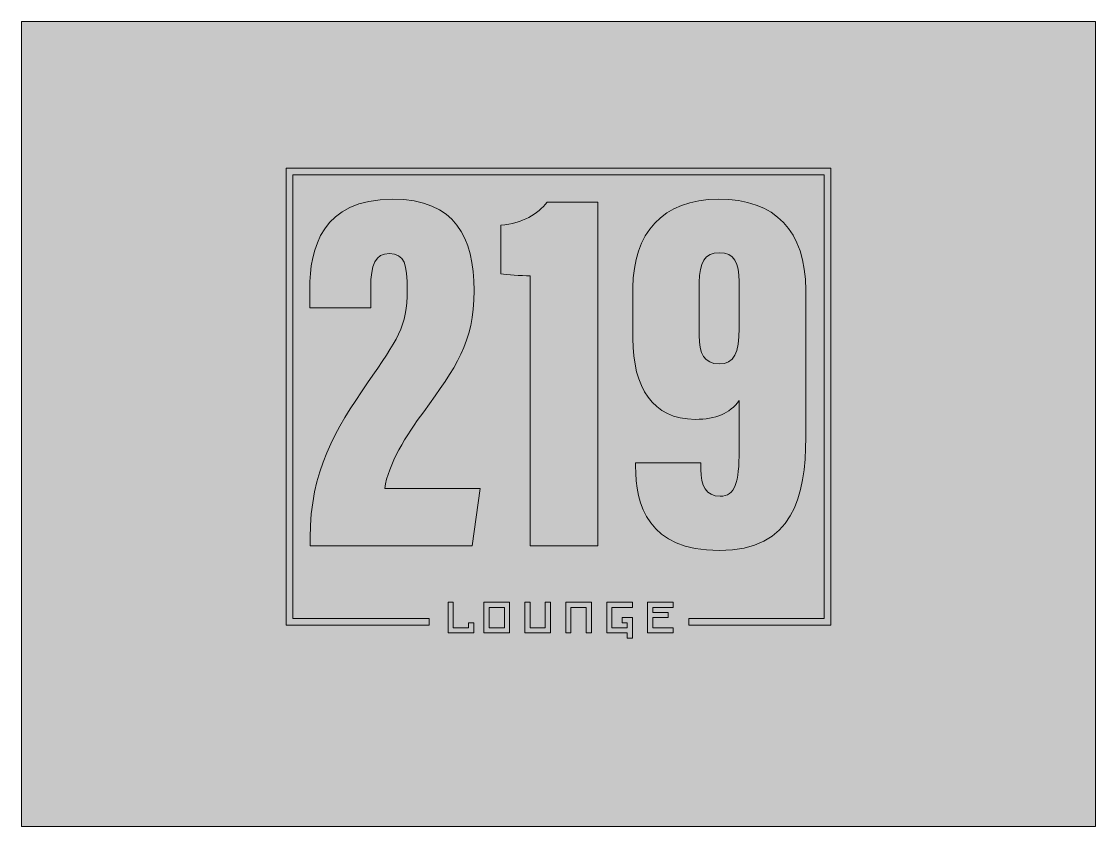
# Model space of a CAD drawing. Extents: x 0 to 800, y -600 to 0.
import ezdxf

# ---------------------------------------------------------------- set-up
doc = ezdxf.new("R2010")
doc.units = 0
doc.header["$MEASUREMENT"] = 0
doc.layers.add('Layer 1', color=7, linetype='Continuous')

# ---------------------------------------------------------------- blocks, each defined once
blk = doc.blocks.new('block 4')
at = {"layer": 'Layer 1', "true_color": 0xb08e36}
h = blk.add_hatch(color=45, dxfattribs=at)
h.dxf.hatch_style = 2
edge = h.paths.add_edge_path()
edge.add_spline(control_points=[(214.98, -390.83), (214.98, -390.83), (214.98, -384.75), (214.98, -384.75), (215.1, -335.03), (233.66, -304.43), (257.72, -269.44), (280.05, -236.93), (287.35, -227.87), (287.35, -200), (287.35, -181.16), (285.41, -172.97), (274, -172.97), (263.73, -172.97), (260.12, -181.2), (260.12, -198.22), (260.12, -198.22), (260.12, -213.36), (260.12, -213.36), (260.12, -213.36), (214.68, -213.36), (214.68, -213.36), (214.68, -213.36), (214.68, -199.53), (214.68, -199.53), (214.68, -169.12), (223.96, -132.43), (276.38, -132.43), (323.38, -132.43), (337.15, -161.22), (337.15, -200.42), (337.15, -240.04), (323.54, -257.45), (299.58, -290.96), (286.95, -307.74), (272.68, -330.58), (270.72, -348), (270.72, -348), (341.73, -348), (341.73, -348), (341.73, -348), (335.7, -390.83), (335.7, -390.83), (335.7, -390.83), (214.98, -390.83), (214.98, -390.83)], knot_values=[0, 0, 0, 0, 1, 1, 1, 2, 2, 2, 3, 3, 3, 4, 4, 4, 5, 5, 5, 6, 6, 6, 7, 7, 7, 8, 8, 8, 9, 9, 9, 10, 10, 10, 11, 11, 11, 12, 12, 12, 13, 13, 13, 14, 14, 14, 15, 15, 15, 15], degree=3, periodic=1)
at = {"layer": 'Layer 1', "lineweight": 0}
blk.add_open_spline([(214.98, -390.83), (214.98, -390.83), (214.98, -384.75), (214.98, -384.75), (215.1, -335.03), (233.66, -304.43), (257.72, -269.44), (280.05, -236.93), (287.35, -227.87), (287.35, -200), (287.35, -181.16), (285.41, -172.97), (274, -172.97), (263.73, -172.97), (260.12, -181.2), (260.12, -198.22), (260.12, -198.22), (260.12, -213.36), (260.12, -213.36), (260.12, -213.36), (214.68, -213.36), (214.68, -213.36), (214.68, -213.36), (214.68, -199.53), (214.68, -199.53), (214.68, -169.12), (223.96, -132.43), (276.38, -132.43), (323.38, -132.43), (337.15, -161.22), (337.15, -200.42), (337.15, -240.04), (323.54, -257.45), (299.58, -290.96), (286.95, -307.74), (272.68, -330.58), (270.72, -348), (270.72, -348), (341.73, -348), (341.73, -348), (341.73, -348), (335.7, -390.83), (335.7, -390.83), (335.7, -390.83), (214.98, -390.83), (214.98, -390.83)], degree=3, knots=[0, 0, 0, 0, 1, 1, 1, 2, 2, 2, 3, 3, 3, 4, 4, 4, 5, 5, 5, 6, 6, 6, 7, 7, 7, 8, 8, 8, 9, 9, 9, 10, 10, 10, 11, 11, 11, 12, 12, 12, 13, 13, 13, 14, 14, 14, 15, 15, 15, 15], dxfattribs=at)
blk = doc.blocks.new('block 5')
at = {"layer": 'Layer 1', "true_color": 0xb08e36}
h = blk.add_hatch(color=45, dxfattribs=at)
h.dxf.hatch_style = 2
edge = h.paths.add_edge_path()
edge.add_spline(control_points=[(378.91, -390.83), (378.91, -390.83), (378.91, -189.59), (378.91, -189.59), (371.57, -189.57), (361.87, -188.64), (357.06, -187.98), (357.06, -187.98), (357.06, -151.8), (357.06, -151.8), (373.26, -150.48), (384.62, -143.57), (391.53, -134.67), (391.53, -134.67), (429.41, -134.67), (429.41, -134.67), (429.41, -134.67), (429.41, -390.83), (429.41, -390.83), (429.41, -390.83), (378.91, -390.83), (378.91, -390.83)], knot_values=[0, 0, 0, 0, 1, 1, 1, 2, 2, 2, 3, 3, 3, 4, 4, 4, 5, 5, 5, 6, 6, 6, 7, 7, 7, 7], degree=3, periodic=1)
at = {"layer": 'Layer 1', "lineweight": 0}
blk.add_open_spline([(378.91, -390.83), (378.91, -390.83), (378.91, -189.59), (378.91, -189.59), (371.57, -189.57), (361.87, -188.64), (357.06, -187.98), (357.06, -187.98), (357.06, -151.8), (357.06, -151.8), (373.26, -150.48), (384.62, -143.57), (391.53, -134.67), (391.53, -134.67), (429.41, -134.67), (429.41, -134.67), (429.41, -134.67), (429.41, -390.83), (429.41, -390.83), (429.41, -390.83), (378.91, -390.83), (378.91, -390.83)], degree=3, knots=[0, 0, 0, 0, 1, 1, 1, 2, 2, 2, 3, 3, 3, 4, 4, 4, 5, 5, 5, 6, 6, 6, 7, 7, 7, 7], dxfattribs=at)
blk = doc.blocks.new('block 6')
at = {"layer": 'Layer 1', "true_color": 0xb08e36}
h = blk.add_hatch(color=45, dxfattribs=at)
h.dxf.hatch_style = 2
edge = h.paths.add_edge_path()
edge.add_spline(control_points=[(506.14, -328.9), (506.14, -328.9), (506.14, -333.87), (506.14, -333.87), (506.14, -345.91), (509.66, -353.82), (520.3, -353.82), (531.59, -353.82), (534.57, -343.69), (534.57, -319.59), (534.57, -319.59), (534.57, -282.52), (534.57, -282.52), (527.48, -292.23), (517.45, -296.53), (501.92, -296.53), (469.88, -296.53), (455.46, -272.74), (455.46, -236.17), (455.46, -236.17), (455.46, -198.39), (455.46, -198.39), (455.46, -158.26), (477.66, -132.43), (519.1, -132.43), (561.55, -132.43), (584.14, -156.03), (584.14, -200.2), (584.14, -200.2), (584.14, -310.04), (584.14, -310.04), (584.14, -353.74), (574.67, -394.25), (519.77, -394.25), (466.81, -394.25), (457.4, -360.51), (457.4, -331.14), (457.4, -331.14), (457.4, -328.9), (457.4, -328.9), (457.4, -328.9), (506.14, -328.9), (506.14, -328.9)], knot_values=[0, 0, 0, 0, 1, 1, 1, 2, 2, 2, 3, 3, 3, 4, 4, 4, 5, 5, 5, 6, 6, 6, 7, 7, 7, 8, 8, 8, 9, 9, 9, 10, 10, 10, 11, 11, 11, 12, 12, 12, 13, 13, 13, 14, 14, 14, 14], degree=3, periodic=1)
edge = h.paths.add_edge_path()
edge.add_spline(control_points=[(504.87, -194.25), (504.87, -194.25), (504.87, -234.03), (504.87, -234.03), (504.87, -247.42), (508.5, -255.22), (519.65, -255.22), (530.92, -255.22), (534.57, -246.94), (534.57, -228.8), (534.57, -228.8), (534.57, -193.86), (534.57, -193.86), (534.57, -180.12), (530.94, -172.32), (519.79, -172.32), (509.05, -172.32), (504.87, -179.96), (504.87, -194.25)], knot_values=[0, 0, 0, 0, 1, 1, 1, 2, 2, 2, 3, 3, 3, 4, 4, 4, 5, 5, 5, 6, 6, 6, 6], degree=3, periodic=1)
at = {"layer": 'Layer 1', "lineweight": 0}
for points, knots in [([(506.14, -328.9), (506.14, -328.9), (506.14, -333.87), (506.14, -333.87), (506.14, -345.91), (509.66, -353.82), (520.3, -353.82), (531.59, -353.82), (534.57, -343.69), (534.57, -319.59), (534.57, -319.59), (534.57, -282.52), (534.57, -282.52), (527.48, -292.23), (517.45, -296.53), (501.92, -296.53), (469.88, -296.53), (455.46, -272.74), (455.46, -236.17), (455.46, -236.17), (455.46, -198.39), (455.46, -198.39), (455.46, -158.26), (477.66, -132.43), (519.1, -132.43), (561.55, -132.43), (584.14, -156.03), (584.14, -200.2), (584.14, -200.2), (584.14, -310.04), (584.14, -310.04), (584.14, -353.74), (574.67, -394.25), (519.77, -394.25), (466.81, -394.25), (457.4, -360.51), (457.4, -331.14), (457.4, -331.14), (457.4, -328.9), (457.4, -328.9), (457.4, -328.9), (506.14, -328.9), (506.14, -328.9)], [0, 0, 0, 0, 1, 1, 1, 2, 2, 2, 3, 3, 3, 4, 4, 4, 5, 5, 5, 6, 6, 6, 7, 7, 7, 8, 8, 8, 9, 9, 9, 10, 10, 10, 11, 11, 11, 12, 12, 12, 13, 13, 13, 14, 14, 14, 14]), ([(504.87, -194.25), (504.87, -194.25), (504.87, -234.03), (504.87, -234.03), (504.87, -247.42), (508.5, -255.22), (519.65, -255.22), (530.92, -255.22), (534.57, -246.94), (534.57, -228.8), (534.57, -228.8), (534.57, -193.86), (534.57, -193.86), (534.57, -180.12), (530.94, -172.32), (519.79, -172.32), (509.05, -172.32), (504.87, -179.96), (504.87, -194.25)], [0, 0, 0, 0, 1, 1, 1, 2, 2, 2, 3, 3, 3, 4, 4, 4, 5, 5, 5, 6, 6, 6, 6])]:
    blk.add_open_spline(points, degree=3, knots=knots, dxfattribs=at)
blk = doc.blocks.new('block 3')
at = {"layer": 'Layer 1'}
for name in ['block 4', 'block 5', 'block 6']:
    blk.add_blockref(name, (0, 0), dxfattribs=at)
blk = doc.blocks.new('block 7')
at = {"layer": 'Layer 1', "true_color": 0xb08e36}
h = blk.add_hatch(color=45, dxfattribs=at)
h.dxf.hatch_style = 2
h.paths.add_polyline_path([(602.84, -449.93), (497.02, -449.93), (497.02, -444.93), (597.84, -444.93), (597.84, -114.3), (202.16, -114.3), (202.16, -444.93), (303.7, -444.93), (303.7, -449.93), (197.16, -449.93), (197.16, -109.3), (602.84, -109.3)])
at = {"layer": 'Layer 1', "lineweight": 0}
blk.add_lwpolyline([(602.84, -449.93), (497.02, -449.93), (497.02, -444.93), (597.84, -444.93), (597.84, -114.3), (202.16, -114.3), (202.16, -444.93), (303.7, -444.93), (303.7, -449.93), (197.16, -449.93), (197.16, -109.3), (602.84, -109.3), (602.84, -449.93)], dxfattribs=at)
blk = doc.blocks.new('block 8')
at = {"layer": 'Layer 1', "true_color": 0xb08e36}
h = blk.add_hatch(color=45, dxfattribs=at)
h.dxf.hatch_style = 2
h.paths.add_polyline_path([(317.79, -432.84), (321.66, -432.84), (321.66, -451.89), (333.03, -451.89), (333.03, -448.08), (336.9, -448.08), (336.9, -455.76), (317.79, -455.76)])
h = blk.add_hatch(color=45, dxfattribs=at)
h.dxf.hatch_style = 2
h.paths.add_polyline_path([(344.46, -432.84), (363.57, -432.84), (363.57, -455.76), (344.46, -455.76)])
h.paths.add_polyline_path([(348.33, -451.89), (359.7, -451.89), (359.7, -436.71), (348.33, -436.71)])
h = blk.add_hatch(color=45, dxfattribs=at)
h.dxf.hatch_style = 2
h.paths.add_polyline_path([(374.94, -432.84), (378.81, -432.84), (378.81, -451.89), (390.18, -451.89), (390.18, -432.84), (394.05, -432.84), (394.05, -455.76), (374.94, -455.76)])
h = blk.add_hatch(color=45, dxfattribs=at)
h.dxf.hatch_style = 2
h.paths.add_polyline_path([(420.66, -436.71), (409.29, -436.71), (409.29, -455.76), (405.42, -455.76), (405.42, -432.84), (424.54, -432.84), (424.54, -455.76), (420.66, -455.76)])
h = blk.add_hatch(color=45, dxfattribs=at)
h.dxf.hatch_style = 2
h.paths.add_polyline_path([(451.15, -455.76), (435.91, -455.76), (435.91, -432.84), (455.02, -432.84), (455.02, -436.71), (439.78, -436.71), (439.78, -451.89), (451.15, -451.89), (451.15, -448.14), (447.34, -448.14), (447.34, -444.27), (455.02, -444.27), (455.02, -459.57), (451.15, -459.57)])
h = blk.add_hatch(color=45, dxfattribs=at)
h.dxf.hatch_style = 2
h.paths.add_polyline_path([(466.39, -432.84), (485.5, -432.84), (485.5, -436.71), (470.26, -436.71), (470.26, -440.46), (481.69, -440.46), (481.69, -444.33), (470.26, -444.33), (470.26, -451.89), (485.5, -451.89), (485.5, -455.76), (466.39, -455.76)])
at = {"layer": 'Layer 1', "lineweight": 0}
for points in [[(317.79, -432.84), (321.66, -432.84), (321.66, -451.89), (333.03, -451.89), (333.03, -448.08), (336.9, -448.08), (336.9, -455.76), (317.79, -455.76), (317.79, -432.84)], [(344.46, -432.84), (363.57, -432.84), (363.57, -455.76), (344.46, -455.76), (344.46, -432.84)], [(348.33, -451.89), (359.7, -451.89), (359.7, -436.71), (348.33, -436.71), (348.33, -451.89)], [(374.94, -432.84), (378.81, -432.84), (378.81, -451.89), (390.18, -451.89), (390.18, -432.84), (394.05, -432.84), (394.05, -455.76), (374.94, -455.76), (374.94, -432.84)], [(420.66, -436.71), (409.29, -436.71), (409.29, -455.76), (405.42, -455.76), (405.42, -432.84), (424.54, -432.84), (424.54, -455.76), (420.66, -455.76), (420.66, -436.71)], [(451.15, -455.76), (435.91, -455.76), (435.91, -432.84), (455.02, -432.84), (455.02, -436.71), (439.78, -436.71), (439.78, -451.89), (451.15, -451.89), (451.15, -448.14), (447.34, -448.14), (447.34, -444.27), (455.02, -444.27), (455.02, -459.57), (451.15, -459.57), (451.15, -455.76)], [(466.39, -432.84), (485.5, -432.84), (485.5, -436.71), (470.26, -436.71), (470.26, -440.46), (481.69, -440.46), (481.69, -444.33), (470.26, -444.33), (470.26, -451.89), (485.5, -451.89), (485.5, -455.76), (466.39, -455.76), (466.39, -432.84)]]:
    blk.add_lwpolyline(points, dxfattribs=at)
blk = doc.blocks.new('block 2')
at = {"layer": 'Layer 1'}
for name in ['block 7', 'block 3', 'block 8']:
    blk.add_blockref(name, (0, 0), dxfattribs=at)

msp = doc.modelspace()

# ---------------------------------------------------------------- hatches: boundary and pattern name
at = {"layer": 'Layer 1', "true_color": 0x231f20}
h = msp.add_hatch(color=250, dxfattribs=at)
h.dxf.hatch_style = 2
h.paths.add_polyline_path([(800, -600), (0, -600), (0, 0), (800, 0)])

# ---------------------------------------------------------------- linework, layer by layer
at = {"layer": 'Layer 1', "lineweight": 0}
msp.add_lwpolyline([(800, -600), (0, -600), (0, 0), (800, 0), (800, -600)], dxfattribs=at)

# ---------------------------------------------------------------- block references
at = {"layer": 'Layer 1'}
msp.add_blockref('block 2', (0, 0), dxfattribs=at)

doc.saveas('drawing.dxf')
